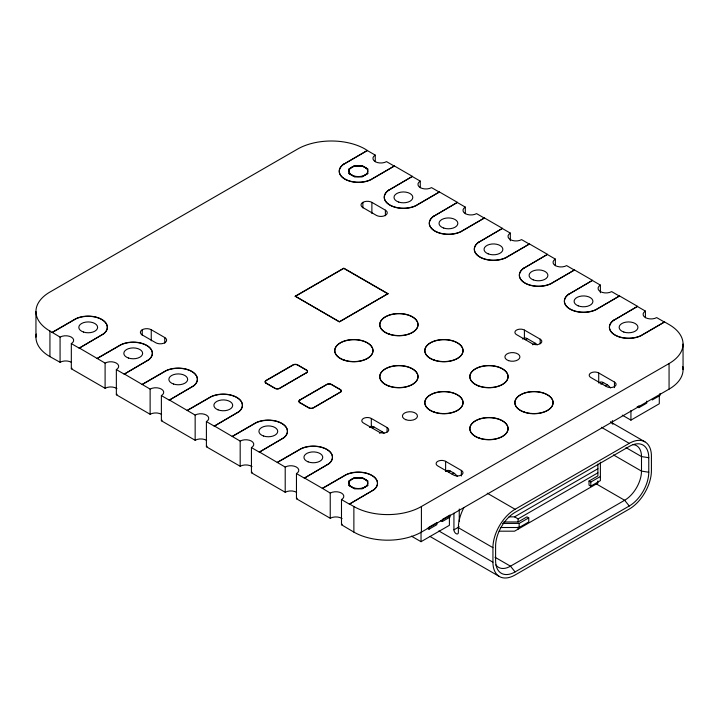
<?xml version="1.0" encoding="UTF-8"?>
<svg xmlns="http://www.w3.org/2000/svg" width="719" height="719" viewBox="0 0 719 719"><rect width="100%" height="100%" fill="white"/><g stroke="black" fill="none" stroke-linecap="round" stroke-linejoin="round"><path stroke-width="1.08" d="M52.19 332.349L75.828 318.697A19.179 11.073 0 0 1 101.721 319.344A19.179 11.073 0 0 1 102.844 334.299L79.207 348.149L71.325 343.601A7.963 4.593 0 0 0 71.325 337.103A7.963 4.593 0 0 0 60.072 337.103L49.935 331.046A47.76 27.574 0 0 1 49.935 292.049L297.585 149.076A47.76 27.574 0 0 1 365.126 149.076L367.382 150.577L343.745 164.229A19.179 11.073 0 0 0 344.868 179.175A19.179 11.073 0 0 0 370.752 179.822L394.398 165.972L412.409 176.371L388.763 190.22A19.179 11.073 0 0 0 389.896 205.167A19.179 11.073 0 0 0 415.78 205.823L439.426 191.964L457.437 202.363L433.791 216.221A19.179 11.073 0 0 0 434.923 231.167A19.179 11.073 0 0 0 460.807 231.815L484.453 217.965L502.464 228.363L478.818 242.213A19.179 11.073 0 0 0 479.95 257.159A19.179 11.073 0 0 0 505.834 257.815L529.481 243.957L547.492 254.355L523.845 268.214A19.179 11.073 0 0 0 524.978 283.16A19.179 11.073 0 0 0 550.862 283.807L574.508 269.958L592.519 280.356L568.873 294.206A19.179 11.073 0 0 0 570.005 309.152A19.179 11.073 0 0 0 595.889 309.808L619.535 295.949L637.546 306.348L613.9 320.207A19.179 11.073 0 0 0 615.033 335.153A19.179 11.073 0 0 0 640.917 335.8L664.563 321.95L669.065 324.548A47.76 27.574 0 0 1 669.065 363.544L669.065 389.132L421.415 532.105A47.76 27.574 0 0 1 353.874 532.105L341.489 524.753L341.489 499.579A7.963 4.593 0 0 0 341.489 493.081A7.963 4.593 0 0 0 330.237 493.081L322.355 488.327L345.992 474.675A19.179 11.073 0 0 1 371.885 475.322A19.179 11.073 0 0 1 373.008 490.277L349.371 504.127L341.489 499.579M343.745 164.229L367.382 150.37M52.19 332.555L75.828 318.903A19.179 11.073 0 0 1 101.721 319.551A19.179 11.073 0 0 1 102.844 334.497M354.485 165.738L348.976 168.92L348.976 173.621L354.485 176.802L362.268 176.802L367.777 173.621L367.777 168.92L362.268 165.738L354.485 165.738L348.976 169.127M348.976 173.414L354.485 176.595L362.268 176.595L367.777 173.414M79.207 348.149L102.844 334.299M343.745 164.022A19.179 11.073 0 0 0 344.868 178.968A19.179 11.073 0 0 0 370.752 179.615L394.398 165.972M97.218 358.341L120.855 344.698A19.179 11.073 0 0 1 146.748 345.345A19.179 11.073 0 0 1 147.871 360.291L124.234 374.141L116.352 369.593A7.963 4.593 0 0 0 116.352 363.095A7.963 4.593 0 0 0 105.1 363.095L79.207 347.942M388.763 190.22L412.409 176.371M97.218 358.547L120.855 344.895A19.179 11.073 0 0 1 146.748 345.551A19.179 11.073 0 0 1 147.871 360.498M124.234 374.141L147.871 360.291M388.763 190.014A19.179 11.073 0 0 0 389.896 204.969A19.179 11.073 0 0 0 415.78 205.616L439.426 191.964M142.245 384.341L165.882 370.689A19.179 11.073 0 0 1 191.775 371.337A19.179 11.073 0 0 1 192.899 386.292L169.262 400.141L161.38 395.594A7.963 4.593 0 0 0 161.38 389.096A7.963 4.593 0 0 0 150.127 389.096L124.234 373.943M433.791 216.221L457.437 202.363M142.245 384.539L165.882 370.896A19.179 11.073 0 0 1 191.775 371.543A19.179 11.073 0 0 1 192.899 386.489M295.23 296.21L343.79 268.169L387.963 293.676L339.404 321.914L295.23 296.21L339.404 321.717L387.963 293.676M295.23 296.408L343.79 268.376L387.963 293.882M169.262 400.141L192.899 386.292M433.791 216.015A19.179 11.073 0 0 0 434.923 230.961A19.179 11.073 0 0 0 460.807 231.608L484.453 217.965M187.273 410.333L210.91 396.69A19.179 11.073 0 0 1 236.803 397.337A19.179 11.073 0 0 1 237.926 412.284L214.289 426.133L206.407 421.586A7.963 4.593 0 0 0 206.407 415.088A7.963 4.593 0 0 0 195.155 415.088L169.262 399.935M478.818 242.213L502.464 228.363M187.273 410.54L210.91 396.888A19.179 11.073 0 0 1 236.803 397.544A19.179 11.073 0 0 1 237.926 412.49M266.066 380.441L293.082 364.839A3.182 1.842 0 0 1 297.585 364.839L306.591 370.042A3.182 1.842 0 0 1 306.591 372.64L279.574 388.44A3.182 1.842 0 0 1 275.071 388.44L266.066 383.245A3.182 1.842 0 0 1 266.066 380.648L266.066 380.441A3.182 1.842 0 0 0 266.066 383.038L266.066 383.245M266.066 380.648L293.082 365.045A3.182 1.842 0 0 1 297.585 365.045L306.591 370.249A3.182 1.842 0 0 1 306.591 372.846M214.289 426.133L237.926 412.284M266.066 383.038L275.071 388.242A3.182 1.842 0 0 0 279.574 388.242L306.591 372.64M478.818 242.006A19.179 11.073 0 0 0 479.95 256.962A19.179 11.073 0 0 0 505.834 257.609L529.481 243.957M232.3 436.334L255.937 422.682A19.179 11.073 0 0 1 281.83 423.329A19.179 11.073 0 0 1 282.953 438.284L259.316 452.134L251.434 447.586A7.963 4.593 0 0 0 251.434 441.089A7.963 4.593 0 0 0 240.182 441.089L214.289 425.936M523.845 268.214L547.492 254.355M232.3 436.532L255.937 422.889A19.179 11.073 0 0 1 281.83 423.536A19.179 11.073 0 0 1 282.953 438.482M299.841 399.935L326.857 384.341A3.182 1.842 0 0 1 331.36 384.341L340.366 389.536A3.182 1.842 0 0 1 340.366 392.134L313.349 407.943A3.182 1.842 0 0 1 308.846 407.943L299.841 402.739A3.182 1.842 0 0 1 299.841 400.141L299.841 399.935A3.182 1.842 0 0 0 299.841 402.532L299.841 402.739M299.841 400.141L326.857 384.539A3.182 1.842 0 0 1 331.36 384.539L340.366 389.743A3.182 1.842 0 0 1 340.366 392.34M299.841 402.532L308.846 407.736A3.182 1.842 0 0 0 313.349 407.736L340.366 392.134M259.316 452.134L282.953 438.284M523.845 268.007A19.179 11.073 0 0 0 524.978 282.953A19.179 11.073 0 0 0 550.862 283.601L574.508 269.958M277.327 462.326L300.964 448.683A19.179 11.073 0 0 1 326.857 449.33A19.179 11.073 0 0 1 327.981 464.276L304.344 478.126L296.462 473.578A7.963 4.593 0 0 0 296.462 467.08A7.963 4.593 0 0 0 285.209 467.08L259.316 451.927M568.873 294.206L592.519 280.356M277.327 462.533L300.964 448.881A19.179 11.073 0 0 1 326.857 449.537A19.179 11.073 0 0 1 327.981 464.483M372.388 428.12L374.168 427.095L382.14 431.697A7.523 4.341 60 0 1 384.081 433.242M525.553 339.692L527.324 338.667L535.304 343.269A7.523 4.341 60 0 1 537.246 344.814M379.479 433.233L382.14 431.697M532.644 344.805L535.304 343.269M304.344 478.126L327.981 464.276M568.873 293.999A19.179 11.073 0 0 0 570.005 308.954A19.179 11.073 0 0 0 595.889 309.601L619.535 295.949M613.9 320.207L637.546 306.348M322.355 488.525L345.992 474.882A19.179 11.073 0 0 1 371.885 475.529A19.179 11.073 0 0 1 373.008 490.475M354.485 477.695L348.976 480.876L348.976 485.577L354.485 488.758L362.268 488.758L367.777 485.577L367.777 480.876L362.268 477.695L354.485 477.695L348.976 481.083M348.976 485.37L354.485 488.552L362.268 488.552L367.777 485.37M349.371 504.127L373.008 490.277M613.9 320A19.179 11.073 0 0 0 615.033 334.946A19.179 11.073 0 0 0 640.917 335.593L664.563 321.95M448.62 472.122L450.391 471.098L453.932 473.147A7.523 4.341 60 0 1 457.248 476.4M600.895 384.207L603.556 382.67L607.097 384.719A7.523 4.341 60 0 1 610.413 387.972M452.161 474.172L453.932 473.147M605.326 385.743L607.097 384.719M349.371 503.92L353.874 506.518A47.76 27.574 0 0 0 421.415 506.518L669.065 363.544M637.178 406.648L638.912 407.655L646.705 403.152L646.705 401.103M652.205 399.98L660.006 395.477L660.006 393.428M429.018 529.202L436.819 524.699L436.819 522.65L429.018 527.153L429.018 529.202L427.284 528.204M442.311 521.527L450.112 517.024L450.112 514.975L442.311 519.478L442.311 521.527L440.576 520.529M622.286 415.151L630.931 420.139L659.296 403.763L659.296 395.162M411.439 536.149L421.037 541.686L449.402 525.31L449.402 516.718M463.917 507.569A31.339 18.092 -60 0 0 458.371 527.701L458.371 532.411A3.137 1.806 60 0 1 456.152 533.687A3.137 1.806 60 0 1 453.932 529.849L459.252 526.775M492.937 562.195L492.937 547.662A31.339 18.092 -60 0 1 515.092 509.277L629.26 443.362A31.339 18.092 -60 0 1 651.414 456.161L651.414 470.693A31.339 18.092 -60 0 1 629.26 509.07L515.092 574.984A31.339 18.092 -60 0 1 492.937 562.195L438.851 530.973M509.061 516.853L514.561 516.853L597.884 468.752M514.561 516.853L518.111 518.902L597.884 472.841M503.704 521.967L518.111 521.967L526.973 516.853L528.744 517.878L528.744 521.967L519.145 527.512L500.379 527.512M600.392 462.191L600.392 480.607L590.793 486.152L589.014 485.127L589.014 481.029L597.884 475.915L597.884 464.061M502.59 523.414L519.145 523.414L528.744 517.878M589.014 481.029L590.793 482.054L600.392 476.508M515.092 571.92L629.26 506.005A27.574 15.926 -60 0 0 648.763 472.23L648.763 457.697A27.574 15.926 -60 0 0 629.26 446.436L515.092 512.35A27.574 15.926 -60 0 0 495.598 546.125L495.598 560.658A27.574 15.926 -60 0 0 515.092 571.92L510.49 566.186L495.014 557.252M354.485 165.945L362.268 165.945L367.777 169.127M354.485 477.901L362.268 477.901L367.777 481.083M499.157 531.179L514.561 531.179L597.884 483.078L597.884 480.912M648.763 457.697L641.492 456.574L626.033 447.64M648.763 472.23L641.492 471.107L613.433 454.902M367.382 150.577L375.255 155.124L375.255 161.694A7.963 4.593 0 0 0 386.516 161.622L394.398 166.179M412.409 176.577L420.282 181.125L420.282 187.695M439.426 192.171L431.544 187.623A7.963 4.593 0 0 1 420.282 187.623A7.963 4.593 0 0 1 420.282 181.125M457.437 202.569L465.31 207.117L465.31 213.687M484.453 218.172L476.571 213.615A7.963 4.593 0 0 1 465.31 213.615A7.963 4.593 0 0 1 465.31 207.117M502.464 228.57L510.337 233.118L510.337 240.775M529.481 244.163L521.599 239.616A7.963 4.593 0 0 1 510.337 239.616A7.963 4.593 0 0 1 510.337 233.118M547.492 254.562L555.365 259.11L555.365 265.679M574.508 270.164L566.626 265.608A7.963 4.593 0 0 1 555.365 265.608A7.963 4.593 0 0 1 555.365 259.11M592.519 280.563L600.392 285.11L600.392 292.768M619.535 296.156L611.653 291.608A7.963 4.593 0 0 1 600.392 291.608A7.963 4.593 0 0 1 600.392 285.11M637.546 306.555L645.419 311.102L645.419 317.672M664.563 322.157L656.681 317.6A7.963 4.593 0 0 1 645.419 317.6A7.963 4.593 0 0 1 645.419 311.102M385.393 210.164A6.372 3.676 0 0 1 385.393 215.367A6.372 3.676 0 0 1 376.388 215.367L362.879 207.566A6.372 3.676 0 0 1 362.879 202.363A6.372 3.676 0 0 1 371.885 202.363L385.393 210.164L385.393 215.727M524.412 330.075L540.176 339.17A5.572 3.218 0 0 1 540.176 343.718A5.572 3.218 0 0 1 532.294 343.718L516.53 334.623A5.572 3.218 0 0 1 516.53 330.075A5.572 3.218 0 0 1 524.412 330.075L524.412 338.973M614.466 382.068A5.572 3.218 0 0 1 614.466 386.615A5.572 3.218 0 0 1 606.584 386.615L590.829 377.511A5.572 3.218 0 0 1 590.829 372.963A5.572 3.218 0 0 1 598.711 372.963L614.466 382.068L614.466 387.631M610.359 421.855L644.925 441.817M601.408 427.293L629.26 443.362M595.629 483.519L624.649 500.271L629.26 506.005M371.319 418.458L387.083 427.553A5.572 3.218 0 0 1 387.083 432.11A5.572 3.218 0 0 1 379.201 432.11L363.437 423.006A5.572 3.218 0 0 1 363.437 418.458A5.572 3.218 0 0 1 371.319 418.458L371.319 427.356M461.373 470.451A5.572 3.218 0 0 1 461.373 474.998A5.572 3.218 0 0 1 453.491 474.998L437.736 465.903A5.572 3.218 0 0 1 437.736 461.355A5.572 3.218 0 0 1 445.618 461.355L461.373 470.451L461.373 476.014M487.248 493.198L515.092 509.277M164.759 337.544A6.372 3.676 0 0 1 164.759 342.747A6.372 3.676 0 0 1 155.753 342.747L142.245 334.946A6.372 3.676 0 0 1 142.245 329.742A6.372 3.676 0 0 1 151.251 329.742L164.759 337.544L164.759 343.107M458.371 527.701L492.937 547.662M429.89 536.392L499.426 576.539M304.344 477.928L322.355 488.327M71.532 362.403A7.963 4.593 0 0 0 60.072 362.277L49.935 356.633A47.76 27.574 0 0 1 36.247 334.047M71.325 343.601L71.325 368.775L105.1 388.278A7.963 4.593 0 0 1 116.936 388.646M116.352 369.593L116.352 394.776L150.127 414.27A7.963 4.593 0 0 1 161.586 414.396M161.38 395.594L161.38 420.768L195.155 440.271A7.963 4.593 0 0 1 206.614 440.388M206.407 421.586L206.407 446.769L240.182 466.263A7.963 4.593 0 0 1 252.018 466.64M251.434 447.586L251.434 472.76L285.209 492.263A7.963 4.593 0 0 1 296.659 492.38M296.462 473.578L296.462 498.761L330.237 518.255A7.963 4.593 0 0 1 342.073 518.633M683.05 344.042L683.05 369.629M638.912 405.606L638.912 407.655M630.931 410.468L630.931 420.139M612.417 420.588L612.417 423.913M598.711 372.963L598.711 382.975M590.793 482.054L590.793 486.152M540.176 339.17L540.176 343.619M519.145 523.414L519.145 527.512M518.111 518.902L518.111 521.967M518.111 527.09L518.111 529.13M459.252 509.016L459.252 521.23M453.932 513.195L453.932 529.849M445.618 461.355L445.618 471.367M421.415 506.518L421.415 532.105M421.037 532.015L421.037 541.686M387.083 427.553L387.083 432.011M371.885 202.363L371.885 213.489M362.879 202.363L362.879 207.926M353.874 506.518L353.874 532.105M330.237 493.081L330.237 518.255M285.209 467.08L285.209 492.263M240.182 441.089L240.182 466.263M195.155 415.088L195.155 440.271M151.251 329.742L151.251 340.869M150.127 389.096L150.127 414.27M142.245 329.742L142.245 335.306M105.1 363.095L105.1 388.278M60.072 337.103L60.072 362.277M49.935 331.046L49.935 356.633M35.95 311.552L35.95 337.139M682.753 366.546A47.76 27.574 0 0 1 669.065 389.132M375.255 161.622A7.963 4.593 0 0 1 375.255 155.124M162.143 420.264A7.963 4.593 0 0 1 161.38 420.768M207.171 446.256A7.963 4.593 0 0 1 206.407 446.769M117.116 394.264A7.963 4.593 0 0 1 116.352 394.776M72.089 368.272A7.963 4.593 0 0 1 71.325 368.775M342.253 524.25A7.963 4.593 0 0 1 341.489 524.753M252.198 472.257A7.963 4.593 0 0 1 251.434 472.76M297.226 498.249A7.963 4.593 0 0 1 296.462 498.761M445.996 471.251A7.523 4.341 60 0 1 450.391 471.098M369.557 427.508A7.523 4.341 60 0 1 374.168 427.095M633.071 444.594A23.817 13.751 -60 0 1 641.492 456.574L641.492 471.107A23.817 13.751 -60 0 1 624.649 500.271L510.49 566.186A23.817 13.751 -60 0 1 495.903 564.882M599.161 382.823A7.523 4.341 60 0 1 603.556 382.67M522.722 339.071A7.523 4.341 60 0 1 527.324 338.667M610.934 422.215A31.339 18.092 -60 0 1 613.001 424.012M479.402 438.284A19.107 11.028 0 0 0 508.054 428.74A19.107 11.028 0 0 0 479.402 419.186A19.107 11.028 0 0 0 479.402 438.284M479.402 438.087A19.107 11.028 0 0 0 508.054 428.533A19.107 11.028 0 0 0 479.402 418.979A19.107 11.028 0 0 0 479.402 438.087M478.243 385.878A19.107 11.028 0 0 0 508.009 377.529A19.107 11.028 0 0 0 480.607 366.825A19.107 11.028 0 0 0 478.243 385.878M478.243 385.672A19.107 11.028 0 0 0 508.009 377.331A19.107 11.028 0 0 0 480.607 366.618A19.107 11.028 0 0 0 478.243 385.672M389.347 386.301A19.107 11.028 0 0 0 418 376.747A19.107 11.028 0 0 0 389.347 367.193A19.107 11.028 0 0 0 389.347 386.301M388.188 385.672A19.107 11.028 0 0 0 417.955 377.331A19.107 11.028 0 0 0 390.552 366.618A19.107 11.028 0 0 0 388.188 385.672M434.375 360.3A19.107 11.028 0 0 0 463.027 350.746A19.107 11.028 0 0 0 434.375 341.192A19.107 11.028 0 0 0 434.375 360.3M434.375 360.093A19.107 11.028 0 0 0 463.027 350.539A19.107 11.028 0 0 0 434.375 340.995A19.107 11.028 0 0 0 434.375 360.093M434.375 412.293A19.107 11.028 0 0 0 463.027 402.739A19.107 11.028 0 0 0 434.375 393.185A19.107 11.028 0 0 0 434.375 412.293M434.375 412.086A19.107 11.028 0 0 0 463.027 402.532A19.107 11.028 0 0 0 434.375 392.987A19.107 11.028 0 0 0 434.375 412.086M524.43 412.293A19.107 11.028 0 0 0 553.082 402.739A19.107 11.028 0 0 0 524.43 393.185A19.107 11.028 0 0 0 524.43 412.293M524.43 412.086A19.107 11.028 0 0 0 553.082 402.532A19.107 11.028 0 0 0 524.43 392.987A19.107 11.028 0 0 0 524.43 412.086M353.371 175.769A9.401 5.428 0 0 0 367.769 171.374A9.401 5.428 0 0 0 353.982 166.368A9.401 5.428 0 0 0 353.371 175.769M353.371 487.725A9.401 5.428 0 0 0 367.769 483.33A9.401 5.428 0 0 0 353.982 478.324A9.401 5.428 0 0 0 353.371 487.725M508.648 360.677A7.523 4.341 0 0 0 519.927 356.921A7.523 4.341 0 0 0 508.648 353.164A7.523 4.341 0 0 0 508.648 360.677M308.074 461.832A9.401 5.428 0 0 0 322.723 457.724A9.401 5.428 0 0 0 309.242 452.449A9.401 5.428 0 0 0 308.074 461.832M405.732 419.671A7.523 4.341 0 0 0 417.442 416.391A7.523 4.341 0 0 0 406.657 412.167A7.523 4.341 0 0 0 405.732 419.671M623.84 332.052A9.401 5.428 0 0 0 637.942 327.352A9.401 5.428 0 0 0 623.84 322.651A9.401 5.428 0 0 0 623.84 332.052M578.238 305.854A9.401 5.428 0 0 0 592.887 301.746A9.401 5.428 0 0 0 579.406 296.471A9.401 5.428 0 0 0 578.238 305.854M533.21 279.853A9.401 5.428 0 0 0 547.86 275.745A9.401 5.428 0 0 0 534.379 270.479A9.401 5.428 0 0 0 533.21 279.853M488.183 253.861A9.401 5.428 0 0 0 502.833 249.754A9.401 5.428 0 0 0 489.351 244.478A9.401 5.428 0 0 0 488.183 253.861M443.731 228.067A9.401 5.428 0 0 0 457.832 223.366A9.401 5.428 0 0 0 443.731 218.666A9.401 5.428 0 0 0 443.731 228.067M398.703 202.075A9.401 5.428 0 0 0 412.805 197.374A9.401 5.428 0 0 0 398.703 192.674A9.401 5.428 0 0 0 398.703 202.075M83.512 332.052A9.401 5.428 0 0 0 97.613 327.352A9.401 5.428 0 0 0 83.512 322.651A9.401 5.428 0 0 0 83.512 332.052M128.539 358.053A9.401 5.428 0 0 0 142.641 353.353A9.401 5.428 0 0 0 128.539 348.643A9.401 5.428 0 0 0 128.539 358.053M173.567 384.045A9.401 5.428 0 0 0 187.668 379.344A9.401 5.428 0 0 0 173.567 374.644A9.401 5.428 0 0 0 173.567 384.045M218.019 409.839A9.401 5.428 0 0 0 232.668 405.732A9.401 5.428 0 0 0 219.187 400.456A9.401 5.428 0 0 0 218.019 409.839M263.621 436.038A9.401 5.428 0 0 0 277.723 431.337A9.401 5.428 0 0 0 263.621 426.637A9.401 5.428 0 0 0 263.621 436.038M344.32 360.093A19.107 11.028 0 0 0 372.972 350.539A19.107 11.028 0 0 0 344.32 340.995A19.107 11.028 0 0 0 344.32 360.093M343.161 359.886A19.107 11.028 0 0 0 372.927 351.537A19.107 11.028 0 0 0 345.524 340.824A19.107 11.028 0 0 0 343.161 359.886M389.347 334.101A19.107 11.028 0 0 0 418 324.548A19.107 11.028 0 0 0 389.347 314.994A19.107 11.028 0 0 0 389.347 334.101M389.347 334.308A19.107 11.028 0 0 0 418 324.754A19.107 11.028 0 0 0 389.347 315.201A19.107 11.028 0 0 0 389.347 334.308"/></g></svg>
